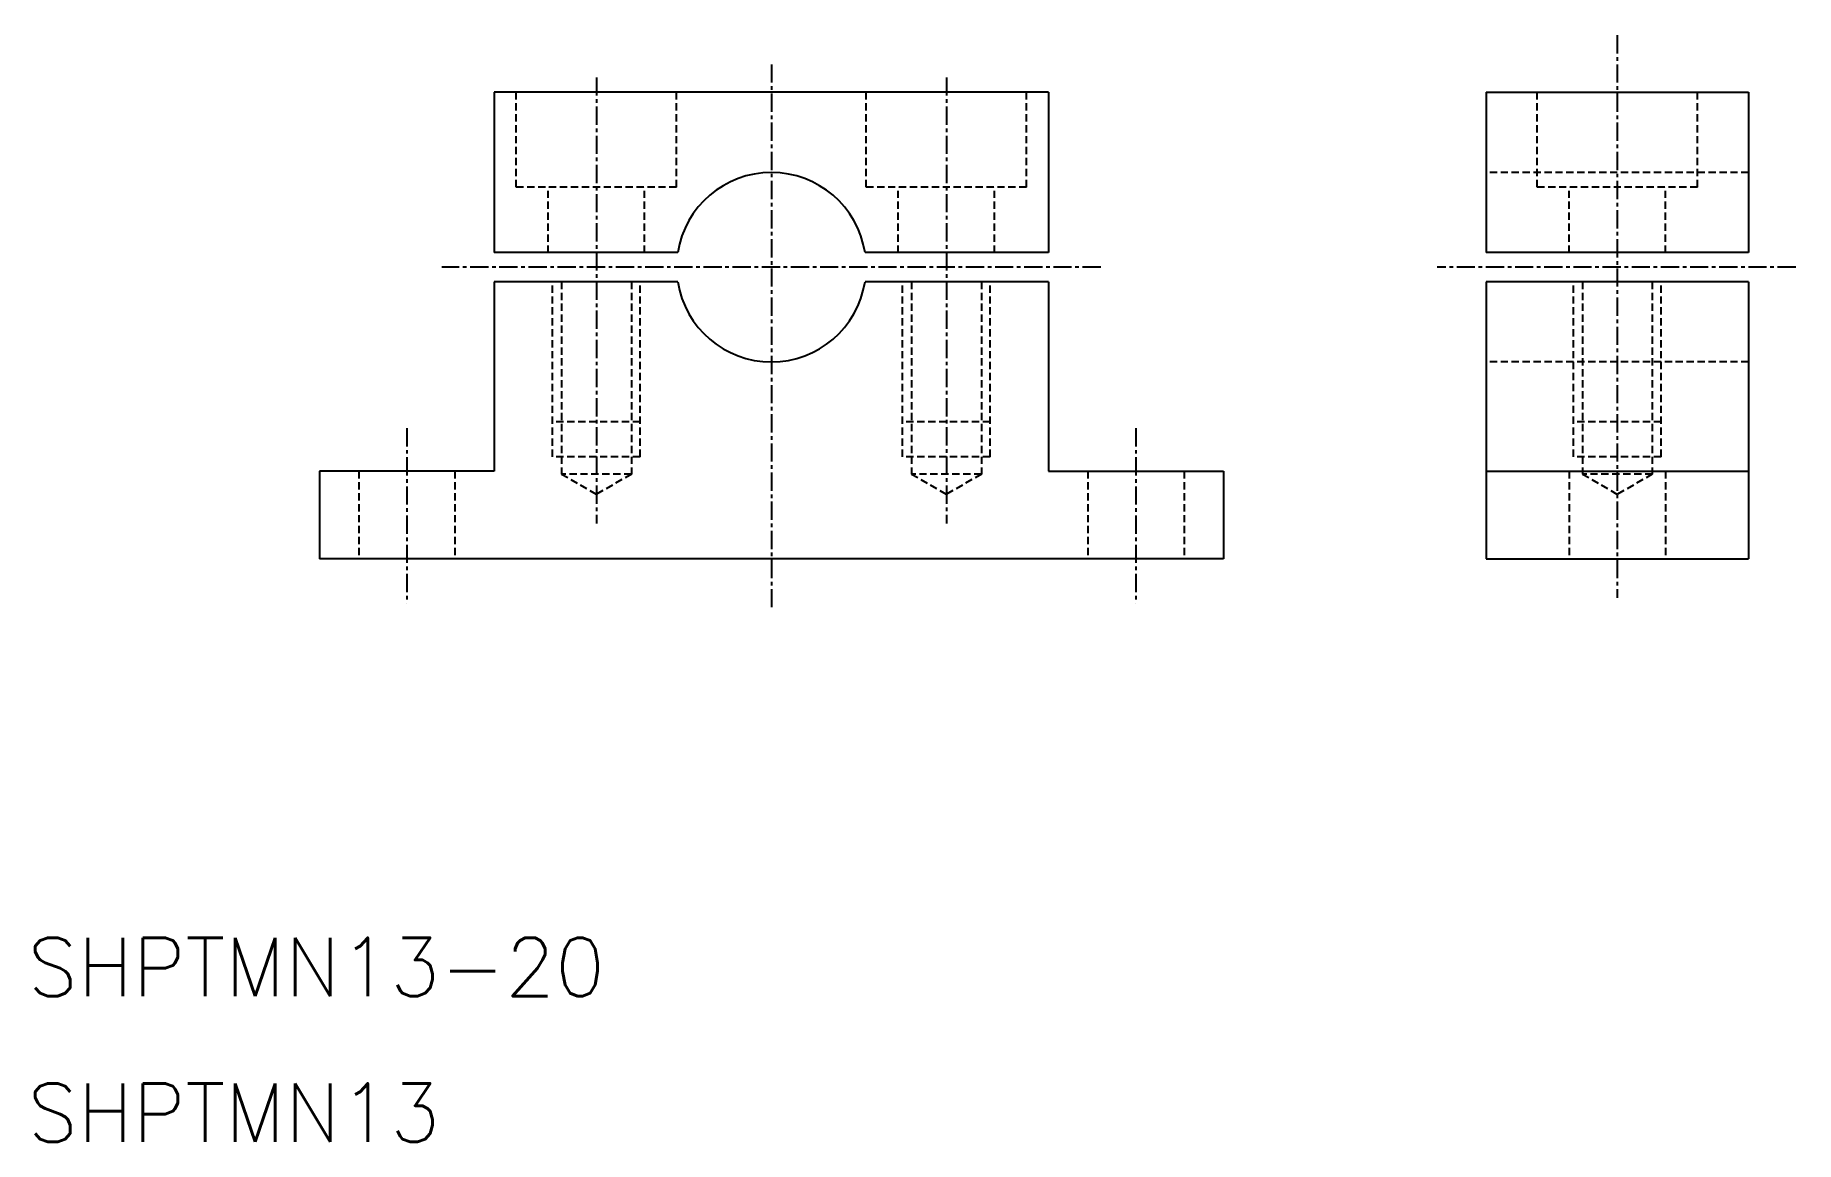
# Model space of a CAD drawing. Extents: x 3 to 123, y 3 to 79.
import ezdxf

# ---------------------------------------------------------------- set-up
doc = ezdxf.new("R2010")
doc.units = 0
doc.linetypes.add('CENTER', pattern=[2, 1.25, -0.25, 0.25, -0.25])
doc.linetypes.add('DASHED', pattern=[0.75, 0.5, -0.25])
doc.layers.get('0').update_dxf_attribs({"linetype": 'CONTINUOUS'})
doc.layers.add('CENTER', color=1, linetype='CENTER')
doc.styles.get("Standard").update_dxf_attribs({"font": 'txt.shx', "bigfont": 'extfont.shx'})

msp = doc.modelspace()

# ---------------------------------------------------------------- linework, layer by layer
at = {"color": 7, "linetype": 'CONTINUOUS'}
for p, q in [((33.99852080191232, 75.09342872153759), (33.99852080191235, 64.09342872153756)), ((71.9985208019123, 75.09342872153759), (33.99852080191232, 75.09342872153759)), ((71.9985208019123, 75.09342872153759), (71.99852080191233, 64.09342872153756)), ((102.0153550239752, 75.09342872153759), (120.0153550239752, 75.09342872153756)), ((102.0153550239752, 75.09342872153756), (102.0153550239752, 64.09342872153756)), ((120.0153550239752, 75.09342872153756), (120.0153550239752, 64.09342872153756)), ((46.57590451257974, 64.09342872153756), (33.99852080191235, 64.09342872153756)), ((71.99852080191233, 64.09342872153756), (59.4211370912449, 64.09342872153756)), ((120.0153550239746, 64.09342872153756), (102.0153550239753, 64.09342872153756)), ((33.99852080191225, 62.09342872153758), (33.99852080191235, 49.09342872153757)), ((46.57590451257975, 62.09342872153758), (33.99852080191232, 62.09342872153758)), ((71.99852080191226, 62.09342872153758), (59.42113709124487, 62.09342872153757)), ((71.99852080191218, 62.09342872153758), (71.99852080191242, 49.09342872153757)), ((102.0153550239749, 62.09342872153752), (102.0153550239752, 43.09342872153758)), ((120.0153550239746, 62.09342872153758), (102.0153550239749, 62.09342872153752)), ((120.0153550239746, 62.09342872153758), (120.0153550239752, 43.09342872153758)), ((21.99852080191226, 49.09342872153757), (21.99852080191232, 43.09342872153758)), ((33.99852080191235, 49.09342872153757), (21.99852080191226, 49.09342872153757)), ((71.99852080191242, 49.09342872153757), (83.9985208019123, 49.09342872153757)), ((83.9985208019123, 49.09342872153757), (83.9985208019123, 43.09342872153758)), ((102.0153550239752, 49.09342872153757), (120.0153550239746, 49.09342872153757)), ((83.9985208019123, 43.09342872153758), (21.99852080191232, 43.09342872153758)), ((52.99852080191232, 43.09342872153758), (52.99862080191228, 43.09342872153758)), ((67.99852080191232, 43.09342872153758), (67.99852080191232, 43.09352872153761)), ((102.0153550239752, 43.09342872153758), (120.0153550239752, 43.09342872153758))]:
    msp.add_line(p, q, dxfattribs=at)
at = {"color": 3, "linetype": 'DASHED'}
for p, q in [((35.49852080191229, 68.5934287215376), (35.49852080191229, 75.09342872153759)), ((46.49852080191232, 68.5934287215376), (46.49852080191232, 75.09342872153759)), ((59.49852080191229, 68.5934287215376), (59.49852080191229, 75.09342872153759)), ((70.4985208019123, 68.5934287215376), (70.4985208019123, 75.09342872153759)), ((105.5153550239752, 68.59342872153756), (105.5153550239752, 75.09342872153756)), ((116.5153550239752, 68.59342872153756), (116.5153550239752, 75.09342872153756)), ((120.0153550239746, 69.59342872153766), (102.0153550239752, 69.5934287215376)), ((46.49852080191232, 68.5934287215376), (35.49852080191229, 68.5934287215376)), ((37.69852080191232, 64.09342872153756), (37.69852080191232, 68.5934287215376)), ((44.2985208019123, 64.09342872153756), (44.2985208019123, 68.5934287215376)), ((70.4985208019123, 68.5934287215376), (59.49852080191229, 68.5934287215376)), ((61.69852080191231, 64.09342872153756), (61.69852080191231, 68.5934287215376)), ((68.2985208019123, 64.09342872153756), (68.2985208019123, 68.5934287215376)), ((116.5153550239752, 68.59342872153756), (105.5153550239752, 68.59342872153756)), ((107.7153550239752, 64.09342872153755), (107.7153550239752, 68.59342872153756)), ((114.3153550239751, 64.09342872153755), (114.3153550239751, 68.59342872153756)), ((37.99852080191232, 50.09342872153762), (37.99852080191232, 62.09342872153758)), ((38.59852080191233, 62.09342872153758), (38.59852080191233, 48.89342872153765)), ((43.39852080191229, 62.09342872153758), (43.39852080191224, 48.89342872153765)), ((43.99852080191232, 50.09342872153762), (43.99852080191232, 62.09342872153758)), ((61.99852080191232, 50.09342872153762), (61.99852080191232, 62.09342872153758)), ((62.59852080191234, 62.09342872153758), (62.59852080191234, 48.89342872153765)), ((67.39852080191226, 62.09342872153758), (67.39852080191226, 48.89342872153765)), ((67.99852080191232, 50.09342872153762), (67.99852080191232, 62.09342872153758)), ((108.0153550239752, 50.09342872153758), (108.0153550239752, 62.09342872153752)), ((108.6153550239753, 62.09342872153754), (108.6153550239753, 48.89342872153759)), ((113.4153550239752, 62.09342872153758), (113.4153550239752, 48.89342872153759)), ((114.0153550239753, 50.09342872153758), (114.0153550239753, 62.09342872153752)), ((120.0153550239746, 56.59342872153762), (102.0153550239749, 56.59342872153762)), ((43.99852080191232, 52.49342872153761), (37.99852080191232, 52.49342872153761)), ((67.99852080191232, 52.49342872153761), (61.99852080191232, 52.49342872153761)), ((114.0153550239753, 52.49342872153758), (108.0153550239752, 52.49342872153758)), ((43.99852080191232, 50.09342872153762), (37.99852080191232, 50.09342872153762)), ((67.99852080191232, 50.09342872153762), (61.99852080191232, 50.09342872153762)), ((114.0153550239753, 50.09342872153758), (108.0153550239752, 50.09342872153758)), ((24.69852080191233, 49.09342872153757), (24.69852080191242, 43.09342872153758)), ((31.29852080191231, 49.09342872153757), (31.29852080191231, 43.09342872153758)), ((43.39852080191224, 48.89342872153765), (38.59852080191233, 48.89342872153765)), ((40.99852080191232, 47.50778807548255), (38.59852080191233, 48.89342872153765)), ((43.39852080191224, 48.89342872153765), (40.99852080191232, 47.50778807548255)), ((67.39852080191226, 48.89342872153765), (62.59852080191234, 48.89342872153765)), ((64.99852080191232, 47.50778807548255), (62.59852080191234, 48.89342872153765)), ((67.39852080191226, 48.89342872153765), (64.99852080191232, 47.50778807548255)), ((74.69852080191235, 49.09342872153757), (74.69852080191242, 43.09342872153758)), ((81.29852080191235, 49.09342872153757), (81.29852080191235, 43.09342872153758)), ((107.7153550239753, 49.09342872153757), (107.7153550239753, 43.09342872153758)), ((113.4153550239752, 48.89342872153759), (108.6153550239753, 48.89342872153759)), ((111.0153550239752, 47.50778807548249), (108.6153550239753, 48.89342872153759)), ((113.4153550239752, 48.89342872153759), (111.0153550239752, 47.50778807548249)), ((114.3153550239753, 49.09342872153757), (114.3153550239753, 43.09342872153758))]:
    msp.add_line(p, q, dxfattribs=at)
at = {"color": 7, "linetype": 'CONTINUOUS'}
for start, end in [(8.84988309842853, 171.1501169015714), (188.8498830984294, 351.1501169015705)]:
    msp.add_arc((52.99852080191232, 63.09342872153762), 6.5, start, end, dxfattribs=at)
at = {"layer": 'CENTER', "color": 1, "linetype": 'CENTER'}
for p, q in [((111.0153550239752, 79.01053977608595), (111.0153550239752, 40.40678543193116)), ((40.99852080191232, 76.11328317830494), (40.99852080191232, 45.50778807548255)), ((52.99852080191232, 77.01053977608592), (52.99852080191232, 39.78070055057202)), ((64.99852080191232, 76.11328317830494), (64.99852080191232, 45.50778807548255)), ((75.59127895234003, 63.09342872153758), (30.39447207325645, 63.09342872153758)), ((123.2541518990162, 63.09342872153758), (98.65755514678251, 63.09342872153758)), ((27.99852080191232, 52.05332028385026), (27.99852080191232, 40.04842002531514)), ((77.9985208019123, 52.05332028385026), (77.9985208019123, 40.04842002531514))]:
    msp.add_line(p, q, dxfattribs=at)

# ---------------------------------------------------------------- texts
at = {"color": 7, "linetype": 'CONTINUOUS'}
for s, p in [('SHPTMN13-20', (1.998520801912319, 13.09342872153758)), ('SHPTMN13', (1.998520801912319, 3.093428721537576))]:
    msp.add_text(s, height=4, dxfattribs=at).set_placement(p)

doc.saveas('drawing.dxf')
